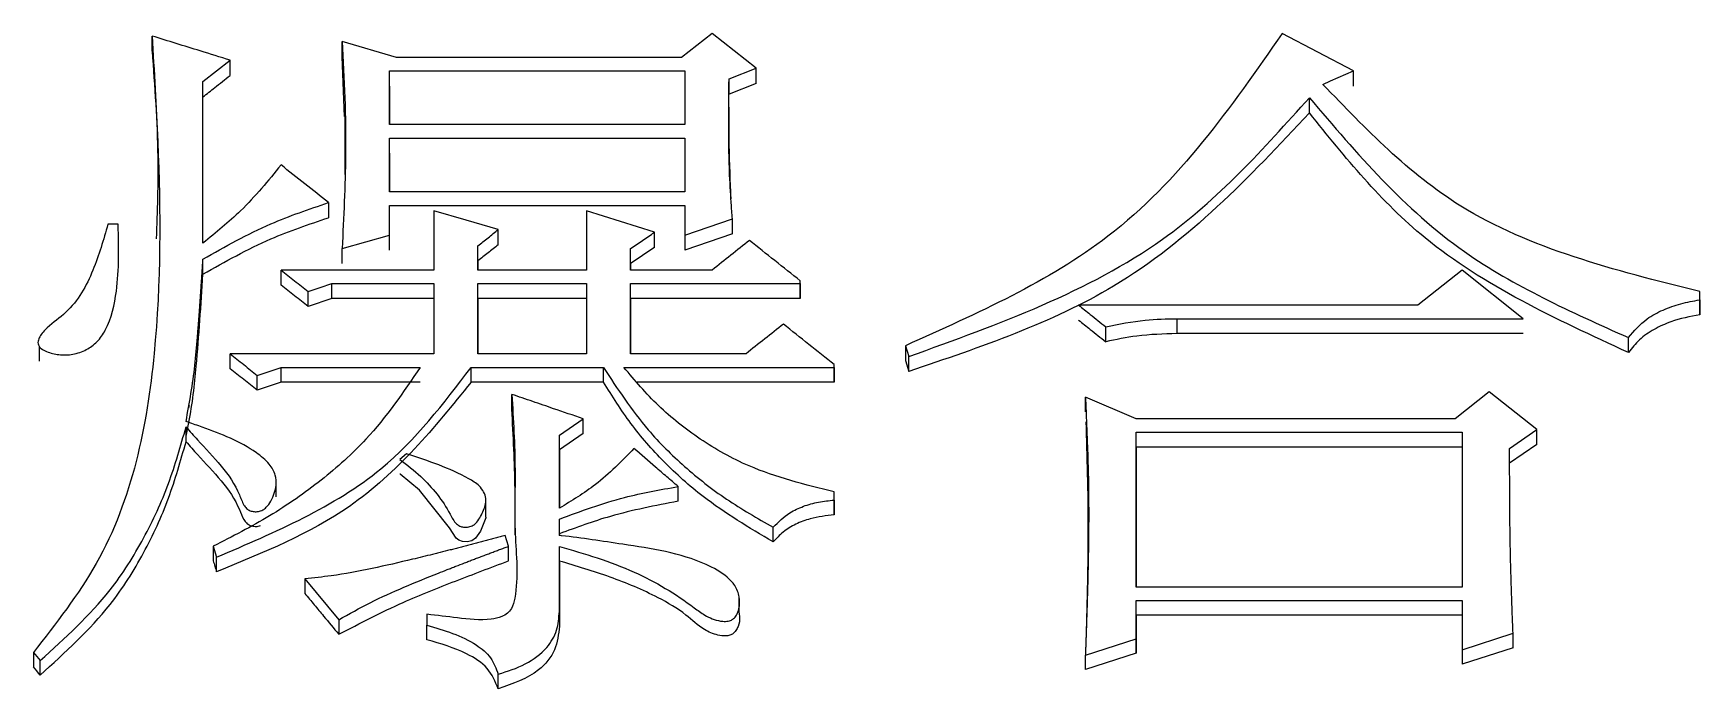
# Model space of a CAD drawing. Header units: millimetres. Extents: x 2404 to 4548, y 1024 to 2541.
# Drawn here: x 2922.57 to 2927.88, y 2251.91 to 2253.99 of the extents above; entities that cross this region are included whole.
import ezdxf

# ---------------------------------------------------------------- set-up
doc = ezdxf.new("R2010")
doc.units = ezdxf.units.MM

msp = doc.modelspace()

# ---------------------------------------------------------------- linework, layer by layer
at = {"color": 7, "linetype": 'Continuous', "lineweight": 25}
for p, q in [((2922.9485, 2253.9373), (2922.9485, 2253.9861)), ((2924.7334, 2253.9946), (2924.6361, 2253.9177)), ((2924.874, 2253.8835), (2924.7334, 2253.9946)), ((2926.7779, 2253.8749), (2926.5507, 2253.9946)), ((2923.7274, 2253.9177), (2923.5543, 2253.969)), ((2923.5543, 2253.9202), (2923.5543, 2253.969)), ((2923.5614, 2253.7292), (2923.5543, 2253.9202)), ((2923.1108, 2253.8407), (2923.1974, 2253.9091)), ((2923.1974, 2253.8605), (2923.1974, 2253.9091)), ((2923.7058, 2253.8749), (2924.6469, 2253.8749)), ((2923.7058, 2253.7037), (2923.7058, 2253.8749)), ((2923.7058, 2253.8263), (2923.7058, 2253.8749)), ((2924.6469, 2253.8749), (2924.6469, 2253.7037)), ((2924.7875, 2253.8493), (2924.874, 2253.8835)), ((2924.874, 2253.8348), (2924.874, 2253.8835)), ((2926.7779, 2253.8263), (2926.7779, 2253.8749)), ((2923.1108, 2253.3261), (2923.1108, 2253.8407)), ((2923.1108, 2253.7921), (2923.1108, 2253.8407)), ((2923.7058, 2253.8263), (2923.7058, 2253.7037)), ((2924.7875, 2253.8007), (2924.7875, 2253.8493)), ((2924.874, 2253.8348), (2924.7875, 2253.8007)), ((2923.1108, 2253.3308), (2923.1108, 2253.7921)), ((2926.6372, 2253.7409), (2926.6372, 2253.7894)), ((2923.5632, 2253.7308), (2923.5629, 2253.5447)), ((2924.6469, 2253.7037), (2923.7058, 2253.7037)), ((2923.7058, 2253.6608), (2924.6469, 2253.6608)), ((2923.7058, 2253.4893), (2923.7058, 2253.6608)), ((2923.7058, 2253.6125), (2923.7058, 2253.6608)), ((2924.6469, 2253.6608), (2924.6469, 2253.4893)), ((2923.7058, 2253.6125), (2923.7058, 2253.4893)), ((2923.5111, 2253.455), (2923.5111, 2253.4069)), ((2924.6469, 2253.4893), (2923.7058, 2253.4893)), ((2923.7058, 2253.3519), (2923.7058, 2253.4464)), ((2923.7058, 2253.4464), (2924.6469, 2253.4464)), ((2923.7058, 2253.3983), (2923.7058, 2253.4464)), ((2924.6469, 2253.4464), (2924.6469, 2253.3519)), ((2922.8404, 2253.3863), (2922.8079, 2253.3863)), ((2923.8464, 2253.4292), (2923.8464, 2253.2402)), ((2924.3332, 2253.4292), (2924.3332, 2253.2402)), ((2924.6469, 2253.3519), (2924.7983, 2253.4035)), ((2924.7983, 2253.3554), (2924.7983, 2253.4035)), ((2923.5543, 2253.309), (2923.7058, 2253.3519)), ((2923.7058, 2253.304), (2923.7058, 2253.3519)), ((2924.0519, 2253.3211), (2924.0519, 2253.3691)), ((2924.5495, 2253.3126), (2924.5495, 2253.3605)), ((2924.7983, 2253.3554), (2924.6469, 2253.304)), ((2924.6469, 2253.3519), (2924.6469, 2253.304)), ((2922.8422, 2253.3059), (2922.8422, 2253.3062)), ((2923.5543, 2253.2611), (2923.5543, 2253.309)), ((2923.987, 2253.2402), (2923.987, 2253.3175)), ((2923.987, 2253.2696), (2923.987, 2253.3175)), ((2924.4738, 2253.2402), (2924.4738, 2253.309)), ((2924.4738, 2253.2611), (2924.4738, 2253.309)), ((2923.1108, 2253.2267), (2923.1108, 2253.2746)), ((2923.8464, 2253.2402), (2923.3596, 2253.2402)), ((2923.987, 2253.2696), (2923.987, 2253.2402)), ((2924.3332, 2253.2402), (2923.987, 2253.2402)), ((2924.4738, 2253.2611), (2924.4738, 2253.2402)), ((2924.7334, 2253.2402), (2924.4738, 2253.2402)), ((2927.124, 2253.2402), (2926.9834, 2253.1283)), ((2927.3188, 2253.0853), (2927.124, 2253.2402)), ((2923.5219, 2253.1972), (2923.8464, 2253.1972)), ((2923.5219, 2253.1494), (2923.5219, 2253.1972)), ((2923.8464, 2253.1972), (2923.8464, 2252.9733)), ((2923.987, 2253.1972), (2924.3332, 2253.1972)), ((2923.987, 2252.9733), (2923.987, 2253.1972)), ((2923.987, 2253.1494), (2923.987, 2253.1972)), ((2924.3332, 2253.1972), (2924.3332, 2252.9733)), ((2924.4738, 2253.1972), (2925.0147, 2253.1972)), ((2924.4738, 2252.9733), (2924.4738, 2253.1972)), ((2924.4738, 2253.1494), (2924.4738, 2253.1972)), ((2925.0147, 2253.1972), (2925.0147, 2253.2058)), ((2925.0147, 2253.158), (2925.0147, 2253.2058)), ((2925.0147, 2253.1972), (2925.0147, 2253.1494)), ((2923.4462, 2253.1236), (2923.4462, 2253.1714)), ((2923.5219, 2253.1494), (2923.4462, 2253.1236)), ((2923.8464, 2253.1494), (2923.5219, 2253.1494)), ((2923.987, 2253.1494), (2923.987, 2252.9733)), ((2924.3332, 2253.1494), (2923.987, 2253.1494)), ((2924.4738, 2253.1494), (2924.4738, 2252.9733)), ((2925.0147, 2253.1494), (2924.4738, 2253.1494)), ((2925.0147, 2253.1494), (2925.0147, 2253.158)), ((2926.9834, 2253.1283), (2925.9017, 2253.1283)), ((2927.8813, 2253.1456), (2927.8813, 2253.1714)), ((2927.8813, 2253.1236), (2927.8813, 2253.1714)), ((2927.8813, 2253.1456), (2927.8813, 2253.0979)), ((2926.2154, 2253.0853), (2927.3188, 2253.0853)), ((2926.2154, 2253.0377), (2926.2154, 2253.0853)), ((2925.9883, 2253.0119), (2925.9883, 2253.0594)), ((2927.3188, 2253.0377), (2926.2154, 2253.0377)), ((2927.6541, 2252.9775), (2927.6541, 2253.025)), ((2922.5887, 2252.9973), (2922.5887, 2252.9495)), ((2923.8464, 2252.9733), (2923.1974, 2252.9733)), ((2924.3332, 2252.9733), (2923.987, 2252.9733)), ((2924.8416, 2252.9733), (2924.4738, 2252.9733)), ((2925.35, 2252.9992), (2925.3608, 2252.9647)), ((2925.35, 2252.9992), (2925.35, 2252.9517)), ((2925.3608, 2252.9172), (2925.3608, 2252.9647)), ((2923.3596, 2252.9302), (2923.8031, 2252.9302)), ((2923.9654, 2252.9302), (2924.3873, 2252.9302)), ((2923.9654, 2252.8828), (2923.9654, 2252.9302)), ((2924.3873, 2252.8828), (2924.3873, 2252.9302)), ((2924.4522, 2252.9302), (2925.1229, 2252.9302)), ((2925.1229, 2252.9302), (2925.1229, 2252.9388)), ((2925.1229, 2252.8914), (2925.1229, 2252.9388)), ((2925.1229, 2252.9302), (2925.1229, 2252.8828)), ((2925.35, 2252.9517), (2925.3608, 2252.9172)), ((2923.2839, 2252.857), (2923.2839, 2252.9043)), ((2923.3596, 2252.8828), (2923.2839, 2252.857)), ((2923.8031, 2252.8828), (2923.3596, 2252.8828)), ((2924.3873, 2252.8828), (2923.9654, 2252.8828)), ((2925.1229, 2252.8828), (2924.4952, 2252.8828)), ((2925.1229, 2252.8828), (2925.1229, 2252.8914)), ((2924.0952, 2252.7967), (2924.0952, 2252.844)), ((2926.0856, 2252.7663), (2925.9233, 2252.8353)), ((2925.9233, 2252.7881), (2925.9233, 2252.8353)), ((2927.2106, 2252.8526), (2927.1024, 2252.7663)), ((2927.362, 2252.7318), (2927.2106, 2252.8526)), ((2924.2467, 2252.7145), (2924.3224, 2252.7663)), ((2924.3224, 2252.7191), (2924.3224, 2252.7663)), ((2927.1024, 2252.7663), (2926.0856, 2252.7663)), ((2923.0567, 2252.6933), (2923.0567, 2252.7404)), ((2924.3224, 2252.7191), (2924.2467, 2252.6674)), ((2924.2467, 2252.4811), (2924.2467, 2252.7145)), ((2924.2467, 2252.6674), (2924.2467, 2252.7145)), ((2926.0856, 2252.7231), (2927.1241, 2252.7231)), ((2926.0856, 2252.23), (2926.0856, 2252.7231)), ((2926.0856, 2252.676), (2926.0856, 2252.7231)), ((2927.1241, 2252.7231), (2927.1241, 2252.23)), ((2927.2755, 2252.6713), (2927.362, 2252.7318)), ((2927.362, 2252.6846), (2927.362, 2252.7318)), ((2923.7599, 2252.6541), (2923.7383, 2252.6368)), ((2924.2467, 2252.6674), (2924.2467, 2252.4811)), ((2926.0856, 2252.676), (2926.0856, 2252.23)), ((2927.1241, 2252.676), (2926.0856, 2252.676)), ((2927.362, 2252.6846), (2927.2756, 2252.6243)), ((2923.3446, 2252.5171), (2923.3446, 2252.5643)), ((2924.6253, 2252.5034), (2924.6253, 2252.5503)), ((2924.0122, 2252.4526), (2924.0122, 2252.4997)), ((2925.1229, 2252.5071), (2925.1229, 2252.533)), ((2925.1229, 2252.5071), (2925.1229, 2252.4602)), ((2924.2467, 2252.3944), (2924.2467, 2252.4465)), ((2924.2467, 2252.3997), (2924.2467, 2252.4465)), ((2924.0844, 2252.3599), (2924.0736, 2252.3946)), ((2924.9282, 2252.3738), (2924.9282, 2252.4205)), ((2923.1433, 2252.3599), (2923.1541, 2252.3253)), ((2923.1541, 2252.2787), (2923.1541, 2252.3253)), ((2924.0844, 2252.3133), (2924.0844, 2252.3599)), ((2924.2467, 2252.1519), (2924.2467, 2252.3597)), ((2924.2467, 2252.313), (2924.2467, 2252.3597)), ((2924.2467, 2252.313), (2924.2467, 2252.1055)), ((2923.4354, 2252.256), (2923.5435, 2252.1259)), ((2923.4354, 2252.256), (2923.4354, 2252.2094)), ((2927.1241, 2252.23), (2926.0856, 2252.23)), ((2924.8201, 2252.1496), (2924.8201, 2252.1963)), ((2926.0856, 2252.0652), (2926.0856, 2252.1866)), ((2926.0856, 2252.1866), (2927.1241, 2252.1866)), ((2926.0856, 2252.1402), (2926.0856, 2252.1866)), ((2927.1241, 2252.1866), (2927.1241, 2252.0304)), ((2923.5435, 2252.1259), (2923.5435, 2252.0795)), ((2923.8248, 2252.1431), (2923.8248, 2252.1085)), ((2924.2467, 2252.1519), (2924.2467, 2252.1055)), ((2926.0856, 2252.1402), (2926.0856, 2252.0189)), ((2927.1241, 2252.1402), (2926.0856, 2252.1402)), ((2923.8248, 2252.0622), (2923.8248, 2252.1085)), ((2925.9233, 2252.0131), (2926.0856, 2252.0652)), ((2926.0856, 2252.0189), (2926.0856, 2252.0652)), ((2927.1241, 2252.0304), (2927.2863, 2252.0825)), ((2927.2863, 2252.0362), (2927.2863, 2252.0825)), ((2922.5701, 2252.0216), (2922.5701, 2251.9754)), ((2926.0856, 2252.0189), (2925.9233, 2251.9669)), ((2925.9233, 2251.9669), (2925.9233, 2252.0131)), ((2927.2863, 2252.0362), (2927.1241, 2251.9842)), ((2927.1241, 2252.0304), (2927.1241, 2251.9842)), ((2922.5916, 2251.9495), (2922.5916, 2251.9957)), ((2924.052, 2251.9061), (2924.0519, 2251.9523))]:
    msp.add_line(p, q, dxfattribs=at)
at = {"color": 7, "linetype": 'Continuous', "lineweight": 25, "flags": 128}
for points in [[(2924.6361, 2253.9177), (2924.1817, 2253.9177), (2923.7274, 2253.9177)], [(2926.6805, 2253.8321), (2926.7049, 2253.8428), (2926.7292, 2253.8535), (2926.7536, 2253.8642), (2926.7779, 2253.8749)], [(2924.0519, 2253.3691), (2923.9492, 2253.3992), (2923.8464, 2253.4292)], [(2924.5495, 2253.3605), (2924.4414, 2253.3949), (2924.3332, 2253.4292)], [(2923.3596, 2253.1924), (2923.3596, 2253.2044), (2923.3596, 2253.2165), (2923.3596, 2253.2402)], [(2923.4462, 2253.1714), (2923.484, 2253.1843), (2923.5219, 2253.1972)], [(2927.8813, 2253.0979), (2927.8813, 2253.1123), (2927.8813, 2253.1236)], [(2923.1974, 2252.9258), (2923.1974, 2252.9378), (2923.1974, 2252.9498), (2923.1974, 2252.9733)], [(2923.2839, 2252.9043), (2923.3218, 2252.9173), (2923.3596, 2252.9302)], [(2923.3596, 2252.8828), (2923.3596, 2252.902), (2923.3596, 2252.9161), (2923.3596, 2252.9302)], [(2924.0119, 2252.4526), (2924.012, 2252.4509), (2923.9954, 2252.4081), (2923.9793, 2252.3854), (2923.9673, 2252.3777), (2923.9531, 2252.3741), (2923.9379, 2252.3748), (2923.9267, 2252.3789), (2923.9175, 2252.386), (2923.8969, 2252.4184), (2923.8011, 2252.539), (2923.7389, 2252.5893), (2923.7383, 2252.5898), (2923.7383, 2252.5898)], [(2925.1229, 2252.4861), (2925.1229, 2252.5018), (2925.1229, 2252.533)], [(2925.1229, 2252.4602), (2925.1229, 2252.469), (2925.1229, 2252.4747), (2925.1229, 2252.4804), (2925.1229, 2252.4861)], [(2923.1433, 2252.3599), (2923.1433, 2252.3407), (2923.1433, 2252.327), (2923.1433, 2252.3133)], [(2922.5701, 2252.0216), (2922.5808, 2252.0087), (2922.5916, 2251.9957)], [(2922.5916, 2251.9495), (2922.5862, 2251.956), (2922.5808, 2251.9625), (2922.5701, 2251.9754)]]:
    msp.add_lwpolyline(points, dxfattribs=at)
at = {"color": 7, "linetype": 'Continuous', "lineweight": 25}
for points, knots in [([(2922.9485, 2253.9861), (2922.9553, 2253.874), (2922.9755, 2253.5378), (2922.9783, 2252.9744), (2922.8636, 2252.3967), (2922.6423, 2252.1139), (2922.5701, 2252.0216)], [0, 0, 0, 0, 0.166548, 0.499383, 0.836688, 1, 1, 1, 1]), ([(2923.1974, 2253.9091), (2923.1656, 2253.919), (2923.1083, 2253.9367), (2923.0253, 2253.9623), (2922.9741, 2253.9782), (2922.9485, 2253.9861)], [0, 0, 0, 0, 0.382595, 0.691297, 1, 1, 1, 1]), ([(2926.5507, 2253.9946), (2926.3868, 2253.7589), (2926.0886, 2253.3298), (2925.5794, 2253.1019), (2925.35, 2252.9992)], [0, 0, 0, 0, 0.549466, 1, 1, 1, 1]), ([(2922.9485, 2253.9373), (2922.9568, 2253.8254), (2922.9716, 2253.6271), (2922.965, 2253.4273), (2922.9621, 2253.3402)], [0, 0, 0, 0, 0.564585, 1, 1, 1, 1]), ([(2923.5543, 2253.969), (2923.5576, 2253.909), (2923.5641, 2253.7889), (2923.5671, 2253.5688), (2923.5593, 2253.4087), (2923.5543, 2253.309)], [0, 0, 0, 0, 0.273667, 0.547376, 1, 1, 1, 1]), ([(2923.1108, 2253.7921), (2923.1233, 2253.802), (2923.144, 2253.8183), (2923.1728, 2253.8411), (2923.1892, 2253.854), (2923.1974, 2253.8605)], [0, 0, 0, 0, 0.432906, 0.716452, 1, 1, 1, 1]), ([(2924.7983, 2253.4035), (2924.797, 2253.4203), (2924.795, 2253.4455), (2924.791, 2253.5043), (2924.789, 2253.5506), (2924.7878, 2253.5926), (2924.7875, 2253.6053), (2924.7873, 2253.6179), (2924.7871, 2253.6305), (2924.7869, 2253.6473), (2924.7867, 2253.6641), (2924.7866, 2253.6809), (2924.7865, 2253.6935), (2924.7865, 2253.7061), (2924.7865, 2253.7187), (2924.7866, 2253.7313), (2924.7866, 2253.7418), (2924.7866, 2253.7502), (2924.7867, 2253.7565), (2924.7867, 2253.7628), (2924.7868, 2253.7691), (2924.7868, 2253.7754), (2924.7869, 2253.7817), (2924.7869, 2253.788), (2924.787, 2253.7964), (2924.7871, 2253.8048), (2924.7871, 2253.8132), (2924.7872, 2253.8195), (2924.7873, 2253.8258), (2924.7873, 2253.8321), (2924.7874, 2253.8399), (2924.7875, 2253.8456), (2924.7875, 2253.8493)], [0, 0, 0, 0, 0.113118, 0.169677, 0.395941, 0.424221, 0.4525, 0.480779, 0.509059, 0.537338, 0.593897, 0.622177, 0.650456, 0.678735, 0.707015, 0.735294, 0.763573, 0.777713, 0.791853, 0.805993, 0.820132, 0.834272, 0.848412, 0.862551, 0.876691, 0.90497, 0.91911, 0.93325, 0.947389, 0.961529, 0.975669, 1, 1, 1, 1]), ([(2927.8813, 2253.1714), (2927.6103, 2253.2397), (2927.1335, 2253.3599), (2926.8171, 2253.6898), (2926.6805, 2253.8321)], [0, 0, 0, 0, 0.568428, 1, 1, 1, 1]), ([(2924.7939, 2253.4669), (2924.794, 2253.4669), (2924.794, 2253.4669), (2924.794, 2253.4691), (2924.7921, 2253.5118), (2924.7882, 2253.612), (2924.7875, 2253.7042), (2924.7874, 2253.7538), (2924.7874, 2253.7716), (2924.7874, 2253.7778), (2924.7874, 2253.7775), (2924.7873, 2253.7773)], [0, 0, 0, 0, 0.006691, 0.017606, 0.043784, 0.513826, 0.728841, 0.873761, 0.909014, 0.944697, 1, 1, 1, 1]), ([(2925.3608, 2252.9647), (2925.6485, 2253.0686), (2926.1554, 2253.2517), (2926.4917, 2253.627), (2926.6372, 2253.7894)], [0, 0, 0, 0, 0.567325, 1, 1, 1, 1]), ([(2926.6373, 2253.7894), (2926.7887, 2253.6117), (2927.0633, 2253.2895), (2927.4711, 2253.1069), (2927.6541, 2253.025)], [0, 0, 0, 0, 0.551247, 1, 1, 1, 1]), ([(2926.6372, 2253.7408), (2926.4455, 2253.5368), (2926.0977, 2253.1667), (2925.5891, 2252.9945), (2925.3608, 2252.9172)], [0, 0, 0, 0, 0.5512685, 1, 1, 1, 1]), ([(2927.6541, 2252.9775), (2927.4228, 2253.0842), (2927.0155, 2253.2722), (2926.7514, 2253.5995), (2926.6373, 2253.7408)], [0, 0, 0, 0, 0.5679506, 1, 1, 1, 1]), ([(2923.3596, 2253.5751), (2923.3186, 2253.525), (2923.245, 2253.4348), (2923.1521, 2253.3595), (2923.1108, 2253.3261)], [0, 0, 0, 0, 0.556387, 1, 1, 1, 1]), ([(2923.5111, 2253.455), (2923.4858, 2253.475), (2923.4353, 2253.5151), (2923.3849, 2253.5551), (2923.3596, 2253.5751)], [0, 0, 0, 0, 0.4999967, 1, 1, 1, 1]), ([(2923.1108, 2253.2746), (2923.1814, 2253.3148), (2923.308, 2253.3869), (2923.4488, 2253.4341), (2923.5111, 2253.455)], [0, 0, 0, 0, 0.5578888, 1, 1, 1, 1]), ([(2922.8079, 2253.3863), (2922.7938, 2253.3371), (2922.7654, 2253.2383), (2922.7014, 2253.1196), (2922.6221, 2253.0662), (2922.593, 2253.0342), (2922.585, 2253.0158), (2922.5845, 2253.0054), (2922.588, 2252.9969), (2922.5971, 2252.9877), (2922.6182, 2252.9768), (2922.6525, 2252.969), (2922.697, 2252.9697), (2922.7396, 2252.9846), (2922.7761, 2253.0114), (2922.8174, 2253.0727), (2922.8439, 2253.2006), (2922.8429, 2253.3141), (2922.8404, 2253.3852), (2922.8404, 2253.3863)], [0, 0, 0, 0, 0.151237, 0.303887, 0.374012, 0.409203, 0.423454, 0.431523, 0.439658, 0.449578, 0.466985, 0.502292, 0.540771, 0.580872, 0.619436, 0.662511, 0.788748, 0.996835, 1, 1, 1, 1]), ([(2923.1108, 2253.2267), (2923.1814, 2253.2669), (2923.308, 2253.3389), (2923.4488, 2253.3861), (2923.5111, 2253.4069)], [0, 0, 0, 0, 0.557853, 1, 1, 1, 1]), ([(2923.987, 2253.3175), (2923.9978, 2253.3261), (2924.0195, 2253.3433), (2924.0411, 2253.3605), (2924.0519, 2253.3691)], [0, 0, 0, 0, 0.500001, 1, 1, 1, 1]), ([(2924.4738, 2253.309), (2924.4864, 2253.3175), (2924.5117, 2253.3347), (2924.5369, 2253.3519), (2924.5495, 2253.3605)], [0, 0, 0, 0, 0.500001, 1, 1, 1, 1]), ([(2924.8524, 2253.3347), (2924.8326, 2253.319), (2924.7929, 2253.2875), (2924.7533, 2253.2559), (2924.7334, 2253.2402)], [0, 0, 0, 0, 0.500001, 1, 1, 1, 1]), ([(2925.0147, 2253.2058), (2924.9876, 2253.2273), (2924.9335, 2253.2703), (2924.8795, 2253.3133), (2924.8524, 2253.3347)], [0, 0, 0, 0, 0.5, 1, 1, 1, 1]), ([(2924.0519, 2253.3211), (2924.0411, 2253.3125), (2924.0195, 2253.2954), (2923.9978, 2253.2782), (2923.987, 2253.2696)], [0, 0, 0, 0, 0.499997, 1, 1, 1, 1]), ([(2924.5495, 2253.3126), (2924.5369, 2253.304), (2924.5117, 2253.2868), (2924.4864, 2253.2696), (2924.4738, 2253.2611)], [0, 0, 0, 0, 0.499997, 1, 1, 1, 1]), ([(2923.0568, 2252.7577), (2923.0675, 2252.8171), (2923.0836, 2252.9062), (2923.0912, 2253.0035), (2923.0946, 2253.0446), (2923.0958, 2253.0595), (2923.0967, 2253.0707), (2923.0976, 2253.0819), (2923.0984, 2253.0932), (2923.0991, 2253.1025), (2923.0998, 2253.1118), (2923.1003, 2253.1193), (2923.1009, 2253.1268), (2923.1014, 2253.1343), (2923.1019, 2253.1417), (2923.1026, 2253.1511), (2923.1031, 2253.1585), (2923.1037, 2253.1679), (2923.1043, 2253.1753), (2923.1048, 2253.1828), (2923.1053, 2253.1903), (2923.1058, 2253.1978), (2923.1064, 2253.2071), (2923.1069, 2253.2146), (2923.1075, 2253.2239), (2923.108, 2253.2314), (2923.1086, 2253.2407), (2923.1091, 2253.2482), (2923.1096, 2253.2556), (2923.1101, 2253.2638), (2923.1105, 2253.2701), (2923.1108, 2253.2746)], [0, 0, 0, 0, 0.346641, 0.519778, 0.563061, 0.584702, 0.606343, 0.627984, 0.649626, 0.671267, 0.682088, 0.703729, 0.714549, 0.72537, 0.747011, 0.757832, 0.779473, 0.790294, 0.811935, 0.822756, 0.833576, 0.855218, 0.866038, 0.88768, 0.8985, 0.920141, 0.930962, 0.952603, 0.963424, 0.974245, 1, 1, 1, 1]), ([(2923.0568, 2252.7105), (2923.0599, 2252.7252), (2923.0757, 2252.7991), (2923.0891, 2252.9229), (2923.1012, 2253.0804), (2923.1076, 2253.1779), (2923.1108, 2253.2267)], [0, 0, 0, 0, 0.086672, 0.433942, 0.716948, 1, 1, 1, 1]), ([(2923.3596, 2253.2402), (2923.3741, 2253.2287), (2923.4029, 2253.2058), (2923.4317, 2253.1828), (2923.4462, 2253.1714)], [0, 0, 0, 0, 0.499999, 1, 1, 1, 1]), ([(2923.4462, 2253.1236), (2923.4317, 2253.1351), (2923.4029, 2253.158), (2923.3741, 2253.1809), (2923.3596, 2253.1924)], [0, 0, 0, 0, 0.5, 1, 1, 1, 1]), ([(2925.9017, 2253.1283), (2925.9141, 2253.1185), (2925.9347, 2253.1021), (2925.9635, 2253.0791), (2925.98, 2253.066), (2925.9882, 2253.0594)], [0, 0, 0, 0, 0.428307, 0.714154, 1, 1, 1, 1]), ([(2927.6541, 2253.025), (2927.6725, 2253.0462), (2927.7032, 2253.0817), (2927.7641, 2253.1144), (2927.821, 2253.1341), (2927.8611, 2253.1417), (2927.8813, 2253.1456)], [0, 0, 0, 0, 0.329917, 0.550134, 0.774051, 1, 1, 1, 1]), ([(2924.9606, 2253.0681), (2924.9408, 2253.0523), (2924.9011, 2253.0207), (2924.8614, 2252.9891), (2924.8416, 2252.9733)], [0, 0, 0, 0, 0.500001, 1, 1, 1, 1]), ([(2925.1229, 2252.9388), (2925.0958, 2252.9604), (2925.0417, 2253.0035), (2924.9876, 2253.0465), (2924.9606, 2253.0681)], [0, 0, 0, 0, 0.4999997, 1, 1, 1, 1]), ([(2925.9017, 2253.0807), (2925.9141, 2253.0708), (2925.9347, 2253.0545), (2925.9635, 2253.0315), (2925.98, 2253.0184), (2925.9882, 2253.0119)], [0, 0, 0, 0, 0.4285576, 0.7142788, 1, 1, 1, 1]), ([(2925.9882, 2253.0594), (2926.0301, 2253.0679), (2926.1049, 2253.083), (2926.1816, 2253.0846), (2926.2154, 2253.0853)], [0, 0, 0, 0, 0.5590432, 1, 1, 1, 1]), ([(2927.8813, 2253.0979), (2927.8502, 2253.0917), (2927.7993, 2253.0817), (2927.7354, 2253.0522), (2927.6877, 2253.02), (2927.6652, 2252.9915), (2927.6541, 2252.9775)], [0, 0, 0, 0, 0.34797, 0.569793, 0.78749, 1, 1, 1, 1]), ([(2926.2154, 2253.0377), (2926.1724, 2253.0365), (2926.0956, 2253.0343), (2926.021, 2253.0187), (2925.9882, 2253.0119)], [0, 0, 0, 0, 0.560892, 1, 1, 1, 1]), ([(2923.1974, 2252.9733), (2923.2118, 2252.9618), (2923.2406, 2252.9388), (2923.2695, 2252.9158), (2923.2839, 2252.9043)], [0, 0, 0, 0, 0.499999, 1, 1, 1, 1]), ([(2923.8031, 2252.9302), (2923.7496, 2252.8512), (2923.6607, 2252.72), (2923.4892, 2252.5675), (2923.3254, 2252.4529), (2923.2042, 2252.391), (2923.1433, 2252.3599)], [0, 0, 0, 0, 0.333002, 0.552476, 0.774971, 1, 1, 1, 1]), ([(2923.1541, 2252.3253), (2923.3426, 2252.4056), (2923.674, 2252.547), (2923.8776, 2252.8147), (2923.9654, 2252.9302)], [0, 0, 0, 0, 0.568507, 1, 1, 1, 1]), ([(2923.2839, 2252.857), (2923.2695, 2252.8684), (2923.2406, 2252.8914), (2923.2118, 2252.9144), (2923.1974, 2252.9258)], [0, 0, 0, 0, 0.5, 1, 1, 1, 1]), ([(2924.3873, 2252.9302), (2924.4318, 2252.8619), (2924.5057, 2252.7486), (2924.6442, 2252.6118), (2924.7773, 2252.5068), (2924.8777, 2252.4494), (2924.9282, 2252.4205)], [0, 0, 0, 0, 0.333809, 0.553089, 0.775219, 1, 1, 1, 1]), ([(2925.1229, 2252.533), (2925.03, 2252.5561), (2924.878, 2252.5938), (2924.6938, 2252.6978), (2924.5589, 2252.8043), (2924.4876, 2252.8884), (2924.4522, 2252.9302)], [0, 0, 0, 0, 0.347456, 0.568585, 0.785979, 1, 1, 1, 1]), ([(2923.9654, 2252.8828), (2923.848, 2252.738), (2923.6348, 2252.4749), (2923.3032, 2252.3396), (2923.1541, 2252.2787)], [0, 0, 0, 0, 0.550322, 1, 1, 1, 1]), ([(2924.9282, 2252.3738), (2924.8512, 2252.4194), (2924.7252, 2252.4942), (2924.5783, 2252.627), (2924.4712, 2252.7491), (2924.4152, 2252.8384), (2924.3873, 2252.8828)], [0, 0, 0, 0, 0.346062, 0.56664, 0.784508, 1, 1, 1, 1]), ([(2923.0654, 2252.7996), (2923.0654, 2252.7996), (2923.0654, 2252.7995), (2923.0655, 2252.7999), (2923.0657, 2252.8011), (2923.0663, 2252.8043), (2923.067, 2252.8077), (2923.0674, 2252.8097)], [0, 0, 0, 0, 0.025297, 0.141451, 0.270493, 0.58461, 1, 1, 1, 1]), ([(2924.0952, 2252.844), (2924.1, 2252.7639), (2924.109, 2252.616), (2924.1006, 2252.3996), (2924.1186, 2252.2512), (2924.098, 2252.1656), (2924.082, 2252.1453), (2924.0597, 2252.1327), (2924.0054, 2252.1219), (2923.9247, 2252.1313), (2923.857, 2252.1393), (2923.8248, 2252.1431)], [0, 0, 0, 0, 0.257644, 0.476383, 0.695117, 0.731864, 0.752184, 0.772582, 0.805413, 0.907666, 1, 1, 1, 1]), ([(2924.3224, 2252.7663), (2924.291, 2252.777), (2924.2374, 2252.7953), (2924.1617, 2252.8212), (2924.1174, 2252.8364), (2924.0952, 2252.844)], [0, 0, 0, 0, 0.414509, 0.7072526, 1, 1, 1, 1]), ([(2925.9233, 2252.8353), (2925.9237, 2252.8272), (2925.9244, 2252.8149), (2925.9252, 2252.7945), (2925.9261, 2252.7741), (2925.9269, 2252.7536), (2925.9276, 2252.7332), (2925.9282, 2252.7169), (2925.9289, 2252.7005), (2925.9294, 2252.6882), (2925.9304, 2252.6637), (2925.9335, 2252.5778), (2925.934, 2252.4918), (2925.9337, 2252.4139), (2925.9336, 2252.3975), (2925.9334, 2252.3811), (2925.9332, 2252.3647), (2925.9329, 2252.3483), (2925.9326, 2252.3318), (2925.9324, 2252.3195), (2925.9322, 2252.3093), (2925.932, 2252.299), (2925.9318, 2252.2908), (2925.9316, 2252.2826), (2925.9314, 2252.2744), (2925.9312, 2252.2662), (2925.931, 2252.2559), (2925.9308, 2252.2477), (2925.9306, 2252.2395), (2925.9304, 2252.2313), (2925.9301, 2252.2231), (2925.9299, 2252.2128), (2925.9296, 2252.2046), (2925.9294, 2252.1964), (2925.9292, 2252.1882), (2925.9289, 2252.18), (2925.9287, 2252.1718), (2925.9284, 2252.1636), (2925.9282, 2252.1554), (2925.9278, 2252.1451), (2925.9276, 2252.1369), (2925.9272, 2252.1266), (2925.927, 2252.1184), (2925.9267, 2252.1102), (2925.9264, 2252.102), (2925.9261, 2252.0938), (2925.9258, 2252.0835), (2925.9255, 2252.0753), (2925.9252, 2252.0671), (2925.9249, 2252.0588), (2925.9246, 2252.0506), (2925.9244, 2252.0424), (2925.9241, 2252.0344), (2925.9237, 2252.0247), (2925.9235, 2252.0169), (2925.9233, 2252.0131)], [0, 0, 0, 0, 0.029904, 0.044856, 0.07476, 0.104664, 0.119616, 0.14952, 0.164472, 0.179424, 0.194376, 0.254184, 0.493446, 0.508398, 0.538302, 0.553254, 0.568206, 0.59811, 0.613062, 0.628014, 0.642966, 0.650442, 0.665394, 0.67287, 0.680346, 0.695298, 0.702774, 0.717726, 0.725202, 0.732678, 0.74763, 0.755106, 0.770057, 0.777533, 0.785009, 0.799961, 0.807437, 0.814913, 0.829865, 0.837341, 0.852293, 0.859769, 0.874721, 0.882197, 0.889673, 0.904625, 0.912101, 0.927053, 0.934529, 0.942005, 0.956957, 0.964433, 0.971909, 0.985954, 1, 1, 1, 1]), ([(2923.0568, 2252.7404), (2923.0689, 2252.7266), (2923.1298, 2252.6576), (2923.2086, 2252.581), (2923.2366, 2252.4976), (2923.2489, 2252.4801), (2923.2606, 2252.4729), (2923.2739, 2252.4698), (2923.2879, 2252.4703), (2923.3017, 2252.4749), (2923.3161, 2252.486), (2923.3328, 2252.5124), (2923.3465, 2252.5474), (2923.3429, 2252.5895), (2923.3216, 2252.6267), (2923.2477, 2252.6868), (2923.1541, 2252.7239), (2923.0762, 2252.7507), (2923.059, 2252.7568), (2923.0568, 2252.7577)], [0, 0, 0, 0, 0.066203, 0.331418, 0.376174, 0.392134, 0.408285, 0.422252, 0.437571, 0.454108, 0.470588, 0.499884, 0.567199, 0.607022, 0.655995, 0.720748, 0.938177, 0.991744, 1, 1, 1, 1]), ([(2924.1057, 2252.3969), (2924.106, 2252.4455), (2924.1069, 2252.5791), (2924.0997, 2252.7121), (2924.0952, 2252.7967)], [0, 0, 0, 0, 0.364106, 1, 1, 1, 1]), ([(2925.9248, 2252.757), (2925.9282, 2252.6459), (2925.9333, 2252.4811), (2925.9303, 2252.2681), (2925.9281, 2252.1667), (2925.9268, 2252.1192), (2925.9261, 2252.0948), (2925.9259, 2252.0887), (2925.9258, 2252.0847)], [0, 0, 0, 0, 0.503814, 0.747752, 0.874235, 0.934549, 0.957165, 1, 1, 1, 1]), ([(2922.5916, 2251.9957), (2922.6709, 2252.0674), (2922.8006, 2252.1848), (2922.9249, 2252.3837), (2923.0055, 2252.5586), (2923.0397, 2252.6799), (2923.0567, 2252.7404)], [0, 0, 0, 0, 0.345608, 0.56562, 0.783503, 1, 1, 1, 1]), ([(2922.5916, 2251.9495), (2922.6709, 2252.0211), (2922.8006, 2252.1383), (2922.9249, 2252.337), (2923.0055, 2252.5117), (2923.0397, 2252.6329), (2923.0567, 2252.6932)], [0, 0, 0, 0, 0.345691, 0.565702, 0.783554, 1, 1, 1, 1]), ([(2923.0568, 2252.6933), (2923.0689, 2252.6795), (2923.1299, 2252.6105), (2923.2084, 2252.534), (2923.2366, 2252.451), (2923.2486, 2252.4336), (2923.2602, 2252.4262), (2923.2735, 2252.4231), (2923.2852, 2252.423), (2923.2917, 2252.4255), (2923.2941, 2252.4264)], [0, 0, 0, 0, 0.148722, 0.744517, 0.842906, 0.878942, 0.915433, 0.946758, 0.981101, 1, 1, 1, 1]), ([(2923.7383, 2252.6368), (2923.7612, 2252.6193), (2923.8049, 2252.5858), (2923.8586, 2252.5265), (2923.8936, 2252.4746), (2923.9113, 2252.4361), (2923.929, 2252.4236), (2923.9415, 2252.4203), (2923.9552, 2252.4205), (2923.9691, 2252.4243), (2923.9832, 2252.4344), (2923.9974, 2252.4569), (2924.0101, 2252.483), (2924.014, 2252.5121), (2924.0063, 2252.5338), (2923.989, 2252.5571), (2923.9397, 2252.5867), (2923.8625, 2252.6209), (2923.7943, 2252.643), (2923.7599, 2252.6541)], [0, 0, 0, 0, 0.117411, 0.224514, 0.331514, 0.385099, 0.401502, 0.417942, 0.434593, 0.453955, 0.473463, 0.503457, 0.565822, 0.597864, 0.6299, 0.663784, 0.718184, 0.85806, 1, 1, 1, 1]), ([(2924.4846, 2252.6713), (2924.4455, 2252.6313), (2924.375, 2252.5591), (2924.2862, 2252.5051), (2924.2467, 2252.4811)], [0, 0, 0, 0, 0.555111, 1, 1, 1, 1]), ([(2924.6253, 2252.5503), (2924.6132, 2252.5607), (2924.5891, 2252.5814), (2924.5422, 2252.6218), (2924.5074, 2252.6517), (2924.4846, 2252.6713)], [0, 0, 0, 0, 0.25711, 0.51422, 1, 1, 1, 1]), ([(2927.2863, 2252.0825), (2927.2859, 2252.0946), (2927.2852, 2252.1126), (2927.2843, 2252.1367), (2927.2836, 2252.1548), (2927.283, 2252.1729), (2927.2824, 2252.1909), (2927.2818, 2252.209), (2927.2813, 2252.2241), (2927.2809, 2252.2361), (2927.2806, 2252.2451), (2927.2803, 2252.2541), (2927.2801, 2252.2632), (2927.2798, 2252.2722), (2927.2795, 2252.2812), (2927.2793, 2252.2903), (2927.279, 2252.2993), (2927.2788, 2252.3083), (2927.2786, 2252.3173), (2927.2784, 2252.3264), (2927.2782, 2252.3354), (2927.278, 2252.3444), (2927.2778, 2252.3534), (2927.2776, 2252.3625), (2927.2775, 2252.3715), (2927.2773, 2252.3805), (2927.2772, 2252.3895), (2927.277, 2252.3985), (2927.2769, 2252.4076), (2927.2768, 2252.4166), (2927.2767, 2252.4256), (2927.2766, 2252.4346), (2927.2765, 2252.4436), (2927.2764, 2252.4527), (2927.2763, 2252.4617), (2927.2762, 2252.4707), (2927.2761, 2252.4797), (2927.2761, 2252.4887), (2927.276, 2252.4977), (2927.276, 2252.5067), (2927.2759, 2252.5158), (2927.2758, 2252.5278), (2927.2758, 2252.5398), (2927.2757, 2252.5518), (2927.2757, 2252.5608), (2927.2757, 2252.5698), (2927.2757, 2252.5788), (2927.2756, 2252.5878), (2927.2756, 2252.5968), (2927.2756, 2252.6059), (2927.2756, 2252.6149), (2927.2756, 2252.6239), (2927.2755, 2252.6314), (2927.2755, 2252.6374), (2927.2755, 2252.6419), (2927.2755, 2252.6464), (2927.2755, 2252.6509), (2927.2755, 2252.6554), (2927.2755, 2252.6599), (2927.2755, 2252.6652), (2927.2755, 2252.669), (2927.2755, 2252.6713)], [0, 0, 0, 0, 0.061285, 0.091928, 0.12257, 0.153213, 0.183855, 0.214498, 0.24514, 0.260462, 0.275783, 0.291104, 0.306426, 0.321747, 0.337068, 0.352389, 0.367711, 0.383032, 0.398353, 0.413674, 0.428996, 0.444317, 0.459638, 0.47496, 0.490281, 0.505602, 0.520923, 0.536245, 0.551566, 0.566887, 0.582209, 0.59753, 0.612851, 0.628172, 0.643494, 0.658815, 0.674136, 0.689457, 0.704779, 0.7201, 0.735421, 0.750743, 0.781385, 0.796706, 0.812028, 0.827349, 0.84267, 0.857991, 0.873313, 0.888634, 0.903955, 0.919277, 0.934598, 0.942258, 0.949919, 0.95758, 0.96524, 0.972901, 0.980562, 0.988222, 1, 1, 1, 1]), ([(2924.2467, 2252.4465), (2924.3151, 2252.4718), (2924.4377, 2252.5171), (2924.5678, 2252.5401), (2924.6253, 2252.5503)], [0, 0, 0, 0, 0.55855, 1, 1, 1, 1]), ([(2924.6253, 2252.5034), (2924.5525, 2252.4894), (2924.4228, 2252.4646), (2924.3004, 2252.4195), (2924.2467, 2252.3997)], [0, 0, 0, 0, 0.561231, 1, 1, 1, 1]), ([(2924.9282, 2252.4205), (2924.9447, 2252.4372), (2924.9722, 2252.4649), (2925.0246, 2252.4884), (2925.0725, 2252.5023), (2925.106, 2252.5055), (2925.1229, 2252.5071)], [0, 0, 0, 0, 0.330678, 0.5509904, 0.7745699, 1, 1, 1, 1]), ([(2925.1229, 2252.4602), (2925.0969, 2252.4572), (2925.0544, 2252.4523), (2924.9999, 2252.4315), (2924.9591, 2252.4068), (2924.9384, 2252.3847), (2924.9282, 2252.3738)], [0, 0, 0, 0, 0.3471514, 0.569168, 0.7868569, 1, 1, 1, 1]), ([(2924.0736, 2252.3946), (2924.0709, 2252.3938), (2924.0656, 2252.3924), (2924.0577, 2252.3903), (2924.0498, 2252.3881), (2924.0392, 2252.3853), (2924.0286, 2252.3824), (2924.018, 2252.3796), (2924.01, 2252.3774), (2923.9994, 2252.3746), (2923.9888, 2252.3718), (2923.9782, 2252.3689), (2923.9703, 2252.3668), (2923.9597, 2252.364), (2923.9491, 2252.3612), (2923.9358, 2252.3577), (2923.9225, 2252.3543), (2923.9066, 2252.3501), (2923.8853, 2252.3447), (2923.8641, 2252.3393), (2923.8268, 2252.33), (2923.7146, 2252.3031), (2923.5796, 2252.2717), (2923.4635, 2252.259), (2923.4354, 2252.256)], [0, 0, 0, 0, 0.012619, 0.025237, 0.037856, 0.050474, 0.075711, 0.08833, 0.100948, 0.113567, 0.138804, 0.151422, 0.164041, 0.176659, 0.201896, 0.214515, 0.239752, 0.264989, 0.290226, 0.3407, 0.365937, 0.466887, 0.870929, 1, 1, 1, 1]), ([(2924.2467, 2252.3597), (2924.3278, 2252.3358), (2924.4823, 2252.2903), (2924.6297, 2252.2006), (2924.712, 2252.137), (2924.7475, 2252.1226), (2924.7763, 2252.1198), (2924.7914, 2252.1222), (2924.8036, 2252.1295), (2924.8137, 2252.1422), (2924.8216, 2252.1658), (2924.822, 2252.1991), (2924.8087, 2252.235), (2924.7729, 2252.2723), (2924.6593, 2252.3348), (2924.4734, 2252.3622), (2924.3167, 2252.3867), (2924.249, 2252.3941), (2924.2466, 2252.3944)], [0, 0, 0, 0, 0.188824, 0.359425, 0.391174, 0.431004, 0.443042, 0.4552, 0.463942, 0.475035, 0.493349, 0.52466, 0.556942, 0.585534, 0.64557, 0.848774, 0.994709, 1, 1, 1, 1]), ([(2923.5435, 2252.1259), (2923.5767, 2252.1444), (2923.6782, 2252.2011), (2923.7971, 2252.2487), (2923.8845, 2252.2836), (2923.903, 2252.2909), (2923.9215, 2252.2981), (2923.9377, 2252.3044), (2923.9517, 2252.3098), (2923.9586, 2252.3125), (2923.9679, 2252.316), (2923.9772, 2252.3196), (2923.9865, 2252.3231), (2923.9935, 2252.3257), (2924.0028, 2252.3293), (2924.0121, 2252.3328), (2924.0214, 2252.3363), (2924.0284, 2252.3389), (2924.0377, 2252.3424), (2924.0471, 2252.3459), (2924.0564, 2252.3494), (2924.0634, 2252.352), (2924.0727, 2252.3555), (2924.0797, 2252.3582), (2924.0844, 2252.3599)], [0, 0, 0, 0, 0.194919, 0.596792, 0.647185, 0.672381, 0.697577, 0.74797, 0.760568, 0.773166, 0.785764, 0.81096, 0.823558, 0.836156, 0.848754, 0.873951, 0.886549, 0.899147, 0.911745, 0.936941, 0.949539, 0.962137, 0.974736, 1, 1, 1, 1]), ([(2923.5435, 2252.0795), (2923.6113, 2252.1147), (2923.7319, 2252.1773), (2923.9155, 2252.2497), (2924.0281, 2252.2921), (2924.0844, 2252.3133)], [0, 0, 0, 0, 0.390671, 0.695193, 1, 1, 1, 1]), ([(2924.8187, 2252.1495), (2924.8197, 2252.1447), (2924.8229, 2252.1297), (2924.819, 2252.1093), (2924.8106, 2252.0914), (2924.8016, 2252.0815), (2924.7898, 2252.0755), (2924.7729, 2252.0732), (2924.7442, 2252.0776), (2924.6982, 2252.0972), (2924.6451, 2252.1493), (2924.5449, 2252.2075), (2924.409, 2252.2647), (2924.3009, 2252.2968), (2924.2467, 2252.313)], [0, 0, 0, 0, 0.0232551, 0.0725697, 0.0958641, 0.1153896, 0.1319047, 0.152492, 0.1864557, 0.2535872, 0.3644277, 0.517728, 0.7576573, 1, 1, 1, 1]), ([(2923.4354, 2252.2094), (2923.4454, 2252.1974), (2923.4653, 2252.1735), (2923.5014, 2252.1302), (2923.5275, 2252.0988), (2923.5435, 2252.0795)], [0, 0, 0, 0, 0.277089, 0.554178, 1, 1, 1, 1]), ([(2924.0519, 2251.9523), (2924.0815, 2251.9616), (2924.1397, 2251.9801), (2924.2065, 2252.0295), (2924.2421, 2252.0911), (2924.2451, 2252.1317), (2924.2467, 2252.1519)], [0, 0, 0, 0, 0.291567, 0.574035, 0.788626, 1, 1, 1, 1]), ([(2923.8248, 2252.1085), (2923.8799, 2252.0922), (2923.9559, 2252.0698), (2924.0317, 2252.007), (2924.0453, 2251.9703), (2924.0519, 2251.9523)], [0, 0, 0, 0, 0.572071, 0.789697, 1, 1, 1, 1]), ([(2924.052, 2251.9061), (2924.0423, 2251.9289), (2924.0225, 2251.9754), (2923.9373, 2252.029), (2923.8678, 2252.0495), (2923.8248, 2252.0622)], [0, 0, 0, 0, 0.267568, 0.547482, 1, 1, 1, 1]), ([(2924.2467, 2252.1055), (2924.2441, 2252.0798), (2924.2389, 2252.0277), (2924.1725, 2251.9469), (2924.0982, 2251.9217), (2924.052, 2251.9061)], [0, 0, 0, 0, 0.2694188, 0.5458195, 1, 1, 1, 1])]:
    msp.add_open_spline(points, degree=3, knots=knots, dxfattribs=at)
msp.add_open_spline([(2923.1433, 2252.3133), (2923.1451, 2252.3075), (2923.1487, 2252.296), (2923.1523, 2252.2845), (2923.1541, 2252.2787)], degree=3, dxfattribs=at)

doc.saveas('drawing.dxf')
